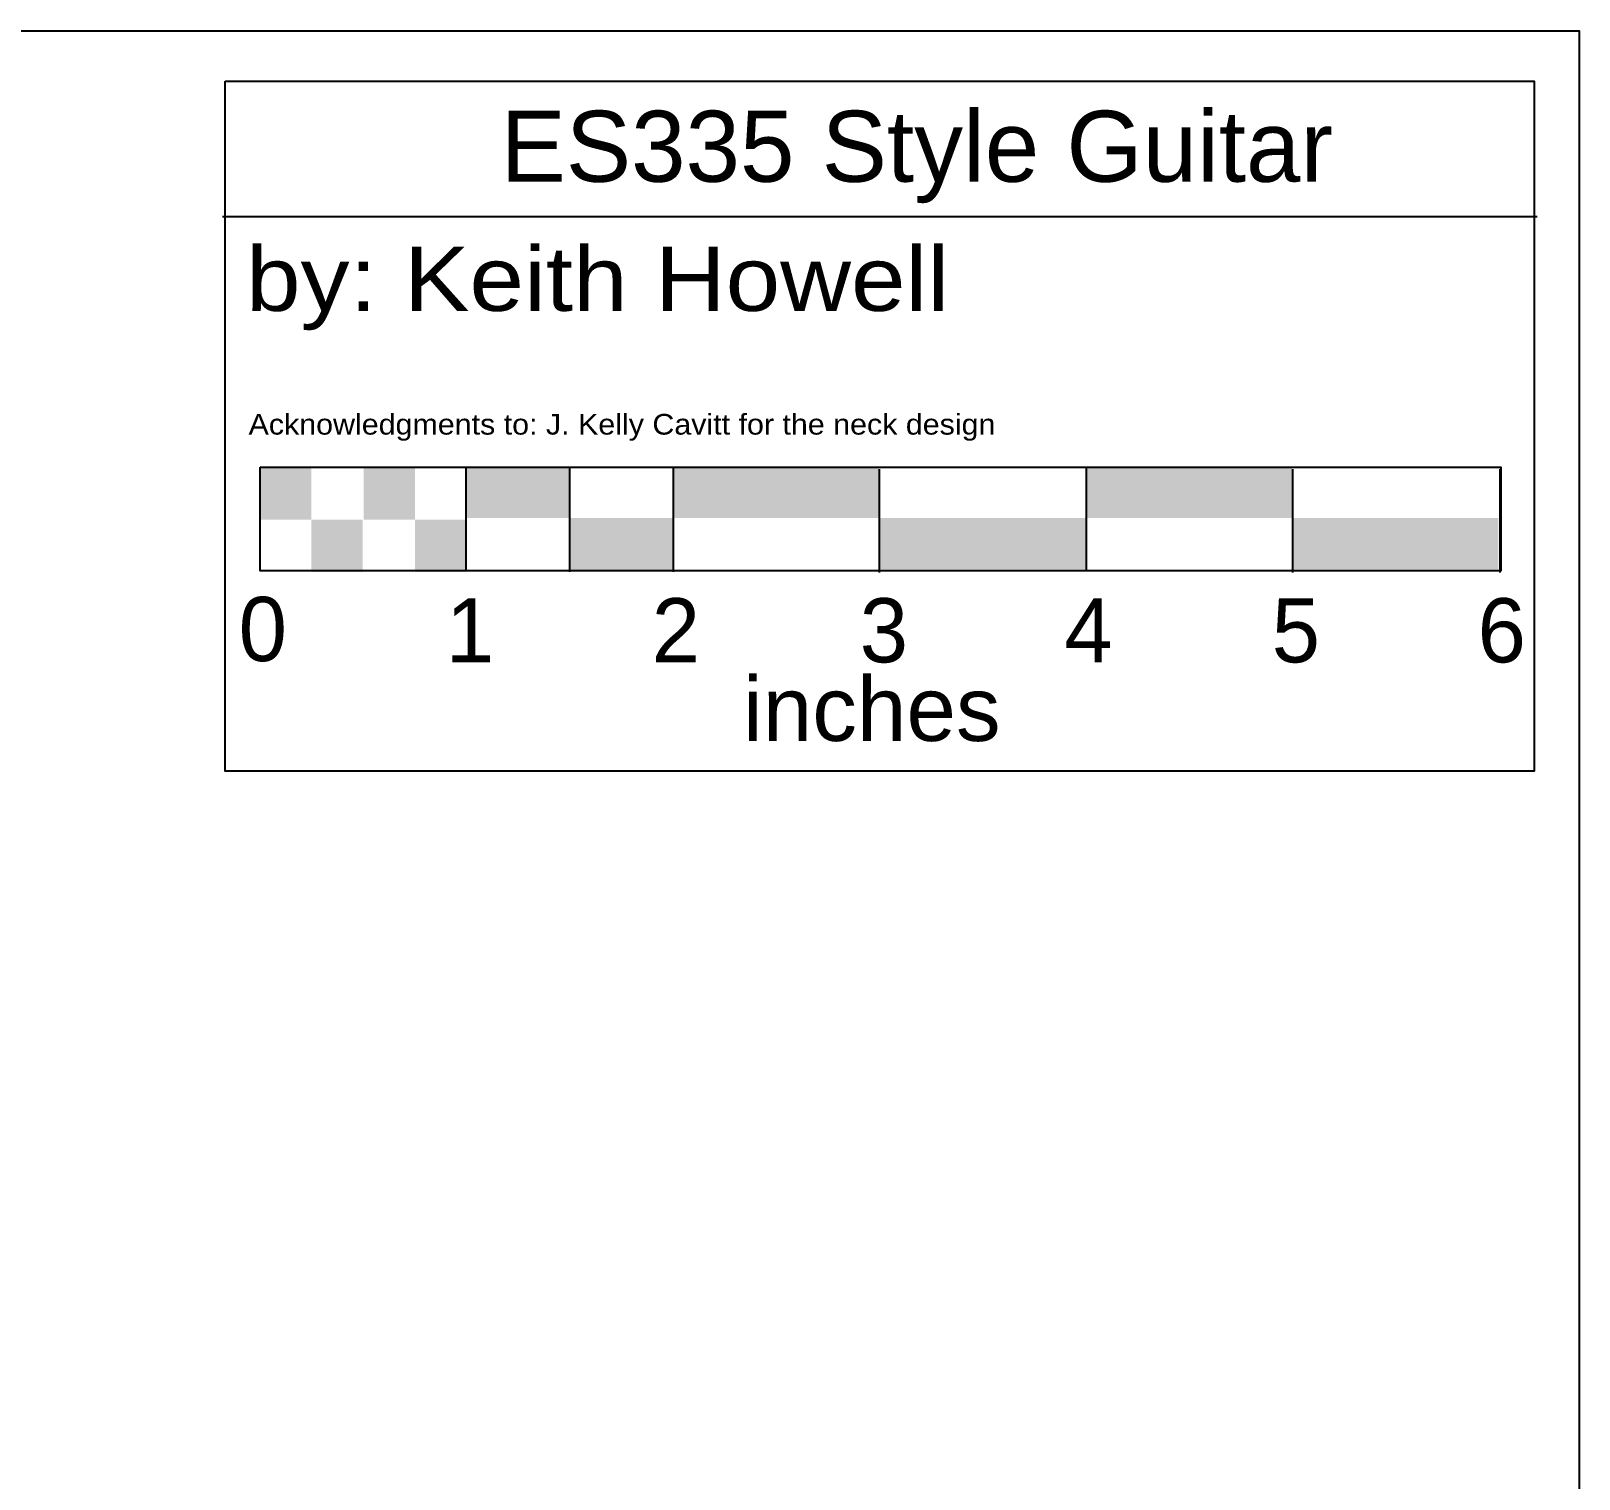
# Model space of a CAD drawing. Extents: x -330 to 789, y -284 to 512.
# Drawn here: x 598.7 to 789.1, y 334.3 to 512.4 of the extents above; entities that cross this region are included whole.
import ezdxf
from ezdxf.enums import TextEntityAlignment as Align

# ---------------------------------------------------------------- set-up
doc = ezdxf.new("R2010")
doc.units = 0
doc.layers.add('BORDER', color=7, linetype='CONTINUOUS')

msp = doc.modelspace()

# ---------------------------------------------------------------- linework, layer by layer
at = {"layer": 'BORDER', "color": 7, "linetype": 'CONTINUOUS'}
for p, q in [((622.28193, 489.627382, -2), (783.937004, 489.627382, -2)), ((652.205891, 458.633573, -2), (652.205891, 446.197835, -2)), ((652.205891, 458.633573, -2), (652.205891, 446.197835, -2)), ((664.943153, 458.629839, -2), (664.943153, 445.890774, -2)), ((664.943153, 458.629839, -2), (664.943153, 445.890774, -2)), ((677.684022, 458.629839, -2), (677.684022, 445.890774, -2)), ((677.684022, 458.629839, -2), (677.684022, 445.890774, -2)), ((703.00485, 458.551201, -2), (703.00485, 445.812136, -2)), ((703.00485, 458.551201, -2), (703.00485, 445.812136, -2)), ((728.48298, 458.708478, -2), (728.48298, 445.969413, -2)), ((728.48298, 458.708478, -2), (728.48298, 445.969413, -2)), ((753.84643, 458.551201, -2), (753.84643, 445.812136, -2)), ((753.84643, 458.551201, -2), (753.84643, 445.812136, -2)), ((779.324535, 458.551201, -2), (779.324535, 445.812136, -2)), ((779.324535, 458.551201, -2), (779.324535, 445.812136, -2))]:
    msp.add_line(p, q, dxfattribs=at)
for points in [[(-329.751279, 512.449514, -2), (789.082544, 512.449514, -2), (789.082544, -283.904317, -2), (-329.751279, -283.904317, -2), (-329.751279, 512.449514, -2), (-329.751279, 512.449514, -2)], [(622.582347, 506.279317, -2), (783.551037, 506.279317, -2), (783.551037, 421.395812, -2), (622.582347, 421.395812, -2), (622.582347, 506.279317, -2), (622.582347, 506.279317, -2)], [(626.901979, 458.787116, -2), (779.465682, 458.787116, -2), (779.465682, 446.048051, -2), (626.901979, 446.048051, -2), (626.901979, 458.787116, -2), (626.901979, 458.787116, -2)], [(626.901979, 458.787116, -2), (779.465682, 458.787116, -2), (779.465682, 446.048051, -2), (626.901979, 446.048051, -2), (626.901979, 458.787116, -2), (626.901979, 458.787116, -2)]]:
    msp.add_polyline3d(points, close=True, dxfattribs=at)
for points in [[(626.901903, 458.787116, -2), (633.192797, 458.787116, -2), (626.901903, 452.338945, -2), (633.192797, 452.338945, -2)], [(626.901903, 458.787116, -2), (633.192797, 458.787116, -2), (626.901903, 452.338945, -2), (633.192797, 452.338945, -2)], [(639.640968, 458.787116, -2), (645.931863, 458.787116, -2), (639.640968, 452.338945, -2), (645.931863, 452.338945, -2)], [(639.640968, 458.787116, -2), (645.931863, 458.787116, -2), (639.640968, 452.338945, -2), (645.931863, 452.338945, -2)], [(652.228142, 458.669159, -2), (664.967207, 458.669159, -2), (652.228142, 452.535541, -2), (664.967207, 452.535541, -2)], [(652.228142, 458.669159, -2), (664.967207, 458.669159, -2), (652.228142, 452.535541, -2), (664.967207, 452.535541, -2)], [(677.702665, 458.669159, -2), (703.023519, 458.669159, -2), (677.702665, 452.535541, -2), (703.023519, 452.535541, -2)], [(677.702665, 458.669159, -2), (703.023519, 458.669159, -2), (677.702665, 452.535541, -2), (703.023519, 452.535541, -2)], [(728.452119, 458.669311, -2), (753.772973, 458.669311, -2), (728.452119, 452.535694, -2), (753.772973, 452.535694, -2)], [(728.452119, 458.669311, -2), (753.772973, 458.669311, -2), (728.452119, 452.535694, -2), (753.772973, 452.535694, -2)], [(633.192797, 452.338945, -2), (639.483692, 452.338945, -2), (633.192797, 445.8908, -2), (639.483692, 445.8908, -2)], [(633.192797, 452.338945, -2), (639.483692, 452.338945, -2), (633.192797, 445.8908, -2), (639.483692, 445.8908, -2)], [(645.931863, 452.338945, -2), (652.222757, 452.338945, -2), (645.931863, 445.8908, -2), (652.222757, 445.8908, -2)], [(645.931863, 452.338945, -2), (652.222757, 452.338945, -2), (645.931863, 445.8908, -2), (652.222757, 445.8908, -2)], [(677.702665, 445.930093, -2), (664.963625, 445.930093, -2), (677.702665, 452.535541, -2), (664.963625, 452.535541, -2)], [(677.702665, 445.930093, -2), (664.963625, 445.930093, -2), (677.702665, 452.535541, -2), (664.963625, 452.535541, -2)], [(703.114171, 452.535541, -2), (728.435025, 452.535541, -2), (703.114171, 446.205328, -2), (728.435025, 446.205328, -2)], [(703.114171, 452.535541, -2), (728.435025, 452.535541, -2), (703.114171, 446.205328, -2), (728.435025, 446.205328, -2)], [(753.844321, 452.535541, -2), (779.165175, 452.535541, -2), (753.844321, 446.205328, -2), (779.165175, 446.205328, -2)], [(753.844321, 452.535541, -2), (779.165175, 452.535541, -2), (753.844321, 446.205328, -2), (779.165175, 446.205328, -2)]]:
    msp.add_solid(points, dxfattribs=at)

# ---------------------------------------------------------------- texts
at = {"layer": 'BORDER', "color": 7}
for s, height, p, p2 in [('ES335 Style Guitar', 8.73953, (656.453137, 493.893519, -2), (758.831773, 493.893519, -2)), ('by: Keith Howell', 7.894599, (625.153719, 478.006881, -2), (711.618375, 478.006881, -2)), ('Acknowledgments to: J. Kelly Cavitt for the neck design', 2.54, (625.467659, 462.789926), (717.311207, 462.789926)), ('0', 7.894599, (624.250709, 434.925061, -2), (630.191383, 434.925061, -2)), ('0', 7.894599, (624.250709, 434.925061, -2), (630.191383, 434.925061, -2)), ('1', 7.894599, (649.72884, 434.767784, -2), (655.669514, 434.767784, -2)), ('1', 7.894599, (649.72884, 434.767784, -2), (655.669514, 434.767784, -2)), ('2', 7.894599, (675.049668, 434.767784, -2), (680.990342, 434.767784, -2)), ('2', 7.894599, (675.049668, 434.767784, -2), (680.990342, 434.767784, -2)), ('3', 7.894599, (700.628357, 434.767784, -2), (706.569031, 434.767784, -2)), ('3', 7.894599, (700.628357, 434.767784, -2), (706.569031, 434.767784, -2)), ('4', 7.894599, (725.791934, 434.767784, -2), (731.732608, 434.767784, -2)), ('4', 7.894599, (725.791934, 434.767784, -2), (731.732608, 434.767784, -2)), ('5', 7.894599, (751.289724, 434.767784, -2), (757.230398, 434.767784, -2)), ('5', 7.894599, (751.289724, 434.767784, -2), (757.230398, 434.767784, -2)), ('6', 7.894599, (776.610552, 434.767784, -2), (782.551226, 434.767784, -2)), ('6', 7.894599, (776.610552, 434.767784, -2), (782.551226, 434.767784, -2)), ('inches', 7.894599, (686.259755, 425.100443, -2), (717.947218, 425.100443, -2))]:
    msp.add_text(s, height=height, dxfattribs=at).set_placement(p, p2, align=Align.FIT)

doc.saveas('drawing.dxf')
